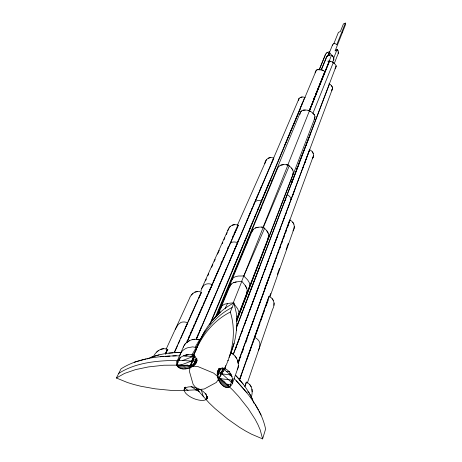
<?xml version="1.0" encoding="UTF-8"?>
<svg xmlns="http://www.w3.org/2000/svg" width="462" height="462" viewBox="0 0 462 462"><rect width="100%" height="100%" fill="white"/><g stroke="black" fill="none" stroke-linecap="round" stroke-linejoin="round"><path stroke-width="0.69" d="M257.224 330.163L254.729 336.567L268.936 296.338C274.272 298.429 275.346 304.787 272.574 309.367L247.332 383.027M335.146 50.791L337.11 49.422C338.785 51.028 338.531 53.69 337.393 55.521L334.309 63.467M229.013 357.449C233.529 347.551 236.353 336.729 236.608 325.826M236.763 321.65L236.342 313.155L233.911 302.991C215.003 312.352 202.691 331.069 195.761 350.444M299.959 114.391C299.809 109.211 306.046 109.65 309.517 110.632C311.948 112.474 316.21 114.778 314.68 118.468L236.879 320.813M264.518 289.345L289.709 219.97C294.023 221.656 295.709 227.102 292.995 230.89M320.969 70.276L326.403 57.08L327.442 55.977L329.279 55.163L331.652 54.914L333.483 57.404L333.807 60.141M236.434 330.7L236.867 318.867M216.193 316.62L277.766 167.891C279.527 164.062 284.505 164.472 287.993 164.876C290.731 167.048 294.531 170.287 293.018 174.214L236.769 320.38M245.27 385.649L246.246 382.051C252.425 384.592 253.257 392.169 251.085 397.718M217.094 315.794L252.131 231.012C254.083 226.917 259.396 226.917 263.288 227.137C266.176 229.724 269.912 233.501 268.341 237.739L236.648 320.022M233.206 354.21L231.266 352.945C236.33 355.723 239.414 362.133 238.034 367.798L232.282 383.749C225.999 395.322 213.04 377.061 218.532 369.635M218.139 314.57L229.989 285.857C232.068 281.514 237.768 281.837 241.84 281.3C244.311 284.546 248.544 288.375 246.875 292.873L238.496 314.616M338.196 53.517L338.323 52.229M273.897 305.359L274.139 302.98M291.014 199.688C291.008 197.436 289.131 195.669 287.243 194.704M309.615 149.832L233.2 354.816M294.346 226.189L294.023 228.494L269.889 297.049M238.398 365.615L238.034 367.798L237.185 369.583M289.888 220.824L289.108 223.106M315.009 116.603L314.212 119.294M293.393 172.21L292.521 175.098M268.751 235.597L267.81 238.687M247.32 290.621L246.315 293.872M233.911 302.991L230.313 312.041C207.9 323.383 193.665 347.072 189.397 371.327L193.133 384.372L198.175 390.667L209.078 402.858L215.084 408.61L227.622 418.999L239.553 427.367L245.634 431.04L251.605 434.222L262.607 438.9L265.598 429.054C261.48 409.113 247.788 392.74 233.997 378.47M190.61 365.875L194.739 355.601L193.468 359.748M223.66 386.238L224.746 381.531M224.648 386.798L225.566 382.831M229.637 374.688L229.932 373.412M232.282 383.749L232.629 380.336A20.802 15.154 21.8 0 0 231.295 375.26C229.712 370.247 221.454 364.495 218.029 370.888M264.807 163.577C265.032 159.119 269.739 156.243 273.793 158.16L196.477 339.05M222.69 385.539L223.804 380.763M225.647 387.208L226.403 383.957M221.76 384.702L222.742 380.555M230.555 375.254L230.873 373.925M226.628 387.456L227.454 383.997M220.888 383.749L221.904 379.562M231.358 376.068L231.676 374.763M207.698 397.135C206.45 401.853 200.179 400.467 196.702 399.578A20.628 14.905 22.2 0 1 190.783 397.112C187.636 395.264 182.323 391.747 184.835 387.497M227.587 387.537L228.251 384.829M220.079 382.692L221.067 378.771M224.341 369.698L224.676 368.358M228.499 387.456L228.84 386.128M312.555 158.553C314.865 155.33 313.028 151.057 309.557 149.7L233.252 354.371M200.935 290.921L201.623 288.646L228.297 229.354C229.631 225.231 234.477 223.648 238.294 225.231L187.959 340.234M335.966 66.938L335.123 68.826L336.232 65.916C334.615 62.924 331.231 60.58 327.725 61.18M219.358 381.554L220.212 378.262M200.514 340.159C194.56 337.641 186.481 340.367 183.674 346.281L176.854 361.786C174.925 366.741 181.133 369.739 185.256 368.919L186.29 365.003M185.256 368.919L186.584 368.751L187.595 364.893M192.331 356.445L192.694 355.047M207.242 398.383C207.109 390.205 190.188 383.206 184.269 388.813M186.584 368.751L187.907 368.462L188.64 365.702M183.957 368.971L185.019 364.997M194.005 355.728L191.332 365.003M187.907 368.462L189.218 368.064L189.951 365.344M218.728 380.347L219.45 377.697M182.709 368.895L183.622 365.534M186.238 356.092L186.602 354.781M189.218 368.064L190.483 367.561L190.922 365.979L190.211 367.665M259.673 210.736L261.203 208.033M231.531 381.831L232.091 379.822M181.526 368.705L182.484 365.298M180.036 354.885L181.312 352.125L182.929 350.41A20.594 15.096 22.6 0 1 187.48 347.805L192.735 346.858L196.922 347.695M183.408 347.205L183.674 346.281M245.871 245.27L247.447 242.452M218.208 379.1L218.774 377.113M190.483 367.561L191.684 366.955L192.065 365.633M180.428 368.393L181.433 364.945M277.483 168.867L277.766 167.891M304.66 97.569L209.736 324.491M251.825 232.051L253.384 229.216M315.078 72.869L316.395 69.999C319.277 69.184 322.701 69.56 324.977 71.627L324.457 71.622M191.684 366.955C203.014 361.428 193.156 350.739 184.084 355.619A20.796 15.148 22.6 0 0 179.499 358.223L176.854 361.786M229.66 286.954L231.295 283.963M217.798 377.829L218.197 376.507M219.577 371.875L220.536 368.301L217.481 376.287M192.798 366.268L193.595 363.652M179.435 367.977L180.417 364.749M206.3 399.491L207.138 396.771L206.035 399.63M217.723 375.895L219.999 368.636M178.569 367.452L179.395 364.841M193.815 365.5L196.304 358.217L193.012 366.1M313.069 157.461L313.594 155.405L289.327 221.529M217.359 375.294L219.525 368.734M190.835 364.882L193.873 355.757M194.306 355.682L192.573 361.203L194.964 361.434M177.841 366.834L178.494 364.859M227.87 230.636L228.297 229.354M206.866 398.983L207.715 396.465M194.704 364.668L196.881 358.258M229.805 355.821L234.136 343.093M319.213 69.953L324.844 56.035C325.358 53.915 327.096 51.854 329.435 51.911L330.203 53.505L329.435 55.405M244.866 386.809L246.46 382.184M217.331 374.081L219.363 368.22M177.258 366.129L177.72 364.801M179.343 360.158L180.041 358.171M291.811 182.738L292.521 180.399L291.753 179.291M239.489 380.341L269.132 296.46M269.462 296.818L270.651 293.445M277.31 274.555L279.452 268.486M286.117 249.595L288.259 243.526M239.507 379.521L254.481 337.202L256.901 338.79A8.761 6.584 20.5 0 1 259.823 342.948L259.783 346.546L258.425 350.652M195.466 363.785L197.066 359.332M246.569 360.314L251.934 345.409M252.419 344.057L257.051 331.185M257.542 329.828L259.979 323.053M260.464 321.702L262.659 315.604M263.149 314.252L264.611 310.187M266.072 306.121L268.266 300.023M195.778 350.317C202.541 332.588 214.859 316.083 232.12 307.49M229.631 387.069L232.553 379.007M217.435 372.932L218.849 369.057M238.196 361.815L264.437 290.113M237.959 363.086L289.859 220.074M279.897 248.377L280.625 246.385M281.837 243.058L282.565 241.06M283.535 238.404L284.263 236.405M285.476 233.079L286.683 229.753M287.41 227.76L288.623 224.434M238.438 362.837L239.662 359.465M240.159 358.114L240.893 356.092M242.123 352.714L243.353 349.341M245.807 342.59L247.037 339.218M246.541 339.431L254.204 318.52M255.191 315.823L255.931 313.796M257.167 310.424L258.402 307.051M258.899 305.705L260.377 301.657M260.874 300.306L262.11 296.933M262.607 295.588L264.085 291.539M264.582 290.188L265.817 286.815M266.314 285.47L267.793 281.422M268.289 280.07L269.525 276.698M270.016 275.352L271.5 271.304M271.997 269.952L273.233 266.58M274.22 263.883L275.208 261.186M276.195 258.489L276.94 256.462M278.176 253.089L278.915 251.068M176.836 365.35L177.968 362.272M229.735 375.132L230.405 373.308M285.372 200.468L285.868 199.128M235.799 348.348L236.804 345.651M237.306 344.3L238.063 342.278M238.565 340.927L239.57 338.224M241.828 332.155L242.331 330.804M244.589 324.728L245.593 322.026M246.096 320.68L246.852 318.653M247.355 317.302L248.106 315.28M291.181 199.653L291.684 198.314M292.677 195.628L293.428 193.618M293.93 192.279L294.923 189.593M302.916 168.128L303.661 166.118M304.66 163.433L305.157 162.093M249.416 311.307L258.223 287.762M259.228 285.077L259.731 283.732M261.994 277.674L262.503 276.328M264.766 270.276L265.771 267.585M266.274 266.239L267.03 264.224M268.035 261.532L268.538 260.187M270.801 254.135L271.31 252.789M273.573 246.737L274.578 244.046M275.081 242.7L275.837 240.685M276.842 237.994L277.344 236.648M279.608 230.59L280.111 229.25M282.38 223.192L282.883 221.847M283.887 219.155L284.644 217.14M285.649 214.449L286.151 213.103M288.415 207.051L288.917 205.706M304.978 162.22L332.421 88.923C332.917 86.613 330.908 84.702 328.99 83.807M184.13 390.257L185.141 387.572M224.682 368.457L225.751 365.627M224.659 370.01L225.329 368.237M218.318 379.366L219.098 377.315M219.329 377.824L222.903 368.405L222.268 367.873M237.433 325.167L237.947 323.822M248.452 296.206L248.966 294.854M236.44 327.864L329.452 84.072L329.175 84.575L329.903 84.327M291.834 182.692L299.688 162.041M305.815 145.917L306.323 144.577M308.114 139.876L308.622 138.531M196.073 362.872L197.037 360.343M217.671 371.858L218.89 368.67M236.278 327.702L336.232 65.916M264.518 289.368L268.231 279.66M277.731 235.331L274.977 242.723M239.599 379.591L241.383 374.982M241.274 314.096L242.053 312.093M243.364 308.749L244.41 306.069M245.455 303.395L246.76 300.046M247.286 298.712L259.303 267.931M333.46 58.703L337.11 49.422M291.655 181.705L292.446 179.706M296.379 169.693L297.164 167.689M298.735 163.687L310.793 132.981M335.077 51.022L345.501 24.677A2.206 2.033 21.1 0 0 345.362 23.1L343.422 23.943L340.39 31.514L338.421 32.363L333.72 43.988M241.672 281.318L263.288 227.137M237.133 316.534L237.924 315.633A9.298 7.097 22.1 0 0 238.941 312.329L237.682 308.749L233.258 302.829L241.84 281.3M345.362 23.1L336.723 44.849A2.31 2.102 21.3 0 0 332.421 45.484M332.836 61.66L333.616 59.864M197.407 389.703L197.696 388.975L198.175 390.667M309.407 110.389L324.925 71.575L324.445 71.593M309.222 111.053L331.652 54.914M309.413 110.759L329.302 61.163M287.664 165.344L309.517 110.632M262.93 227.668L287.993 164.876M184.095 389.501L184.904 387.502M312.988 113.138L333.298 62.595M196.517 361.937L197.031 360.678M327.639 56.329L329.435 51.911L327.61 56.329M329.539 52.287L332.519 44.947M313.542 99.272L314.622 96.633M315.431 94.658L316.505 92.019M317.042 90.702L318.387 87.405M318.93 86.088L324.85 71.581M309.396 110.562L329.625 61.105M309.297 111.192L314.738 97.904M315.28 96.575L316.637 93.249M317.186 91.921L317.729 90.592M319.127 69.889L324.844 56.035M321.65 69.236L326.738 57.017M184.211 390.546L185.649 387.087M215.327 317.342L300.283 112.509L301.386 110.955M249.468 229.585L250.306 227.587M250.86 226.253L251.415 224.925M251.969 223.591L252.529 222.257M253.084 220.928L253.638 219.594M254.47 217.596L255.03 216.262M257.808 209.604L258.362 208.27M260.025 204.273L269.121 182.467L270.293 180.359L271.644 180.116M300.248 108.16L300.797 106.838M301.628 104.851L302.177 103.528M210.608 323.233L316.395 69.999M218.509 370.039L219.028 368.797M193.618 355.526L195.576 350.883M263.155 227.847L289.258 165.904L286.365 164.709M192.648 354.897L192.186 355.988L190.87 356.554M237.659 242.001L238.225 240.679M239.073 238.692L239.639 237.37M246.997 220.172L247.846 218.185M248.412 216.863L249.261 214.882M249.827 213.554L250.675 211.573M251.241 210.25L252.09 208.264M253.788 204.296L254.354 202.974M196.125 339.61L298.978 98.672C300.335 96.633 303.205 96.737 305.267 97.488M255.203 200.999L255.763 199.688M256.612 197.719L257.172 196.408M258.021 194.438L258.587 193.128M259.43 191.158L259.996 189.847M260.839 187.884L261.405 186.567M196.506 338.253L197.355 336.272M197.921 334.95L198.775 332.969M199.341 331.647L200.19 329.666M200.762 328.343L201.611 326.363M210.406 305.884L210.978 304.562M211.827 302.581L212.393 301.259M213.248 299.278L213.814 297.955M218.353 287.387L219.207 285.406M219.773 284.084L220.622 282.103M221.194 280.781L222.043 278.8M222.609 277.477L223.464 275.496M224.03 274.174L224.884 272.193M225.45 270.871L226.299 268.89M229.706 260.961L238.502 240.483M232.12 270.963L242.845 245.934M243.41 244.617L247.921 234.084M248.487 232.761L249.336 230.786M284.528 145.645L295.039 121.235M295.611 119.918L296.46 117.937M297.031 116.615L298.163 113.975M299.301 111.336L300.156 109.361M176.75 365.055L180.186 357.213M186.625 342.752L238.115 225.19L237.116 226.877M186.81 342.856L187.381 341.545M231.941 279.868A8.328 6.485 22.1 0 1 232.484 278.886A8.501 6.624 22.1 0 1 235.383 276.726L238.317 276.022L243.803 275.981L264.587 228.344L261.509 227.067M237.485 225.04L266.655 159.315M220.946 263.432L221.818 261.463M222.979 258.83L223.556 257.519M227.616 248.313L228.199 246.997M232.519 237.237L233.379 235.291M233.957 233.997L235.106 231.41M235.967 229.464L236.538 228.17M186.908 341.326L187.491 340.009M188.658 337.37L189.53 335.395M190.113 334.078L191.28 331.439M191.863 330.122L192.741 328.141M193.324 326.825L194.49 324.191M195.074 322.874L195.952 320.894M196.535 319.577L197.701 316.944M198.285 315.621L199.162 313.646M199.746 312.329L201.201 309.032M201.784 307.715L202.368 306.398M203.245 304.418L204.412 301.784M204.995 300.467L205.873 298.487M206.456 297.17L207.623 294.537M208.206 293.214L209.084 291.239M209.667 289.922L210.834 287.283M211.417 285.966L212.289 283.991M213.167 282.016L219 268.832M234.713 249.353L237.693 242.619C235.285 241.828 232.351 241.516 230.238 243.179M271.494 163.317L273.793 158.16M174.497 352.477L177.691 345.345M178.274 344.051L180.013 340.159M180.596 338.865L185.533 327.841M186.111 326.547L187.855 322.655L184.979 322.043A8.899 6.641 23.8 0 0 181.012 322.395L178.268 324.405L175.283 329.302M188.432 321.361L198.002 300M198.585 298.706L201.484 292.232C196.125 289.83 190.841 293.653 189.31 298.839L166.095 349.26M205.509 280.942L206.387 278.979M207.854 275.716L208.737 273.758M211.671 267.232L212.843 264.616M214.31 261.353L215.188 259.396M217.538 254.175L219.3 250.254M222.234 243.728L222.817 242.423M223.989 239.807L224.873 237.849M226.34 234.586L227.217 232.629M174.238 352.431L201.247 292.175M165.898 353.153L167.833 349.422C161.694 346.852 155.607 351.501 153.222 356.987M165.367 354.314L167.631 349.37L166.967 349.873M208.258 293.37L212.364 284.477L209.604 283.864A7.987 6.145 23.5 0 0 206.993 283.934A8.154 6.277 23.5 0 0 203.777 285.476L201.623 288.646M234.817 232.721L238.294 225.231M225.121 308.535L227.506 303.476L233.258 302.829M165.673 352.835L166.851 350.363M325.081 55.336L325.71 54.042M180.151 355.804C160.002 355.965 138.421 357.721 121.021 368.849L116.395 378.008L127.448 382.519L133.911 384.511L140.8 386.244L155.168 388.825L171.414 390.425L179.758 390.65L196.171 389.83L204.233 388.992L216.256 382.501C230.653 362.618 237.872 335.961 230.313 312.041M185.216 327.945L187.855 322.655M199.035 297.106L201.484 292.232M198.741 342.902L204.874 330.925M342.255 32.733L342.504 32.259M192.966 355.255L196.668 348.879M199.457 341.978L191.857 354.943M195.183 347.112L199.532 339.743L197.262 339.258M224.076 368.237L220.455 374.11M222.551 368.936L222.903 368.405M278.569 166.753L278.944 166.222M326.455 57.069L326.952 56.37M184.101 345.362L185.418 343.578M228.881 228.182L230.342 226.311M255.041 201.802C256.895 200.023 259.794 200.381 262.029 201.155M191.418 295.039L192.989 293.179M245.051 385.516L245.466 385.065M212.191 320.616L220.409 312.029M167.423 349.826L167.833 349.422M156.716 352.044L158.691 350.352M326.553 53.038L327.581 52.327M118.722 373.406C136.024 362.352 157.461 360.603 177.483 360.383M116.395 378.008L124.503 373.44L135.533 369.617L148.394 366.926L163.848 365.228L180.694 365.136L197.932 366.574L213.698 373.134L226.813 384.332L232.906 390.24L238.548 396.321L248.158 408.46L255.238 419.456L258.033 424.838L260.21 429.949L262.607 438.9M223.313 371.252L220.888 372.597M187.277 341.972L189.559 340.661M184.944 356.081L188.098 354.649M147.176 358.974C157.842 354.031 169.797 352.471 181.456 352.402M180.694 365.136L195.796 359.436M178.782 360.412L182.709 360.481L193.203 356.468L183.397 355.861M327.985 55.648L329.279 55.163M189.287 365.748L193.861 364.079M150.768 357.397L159.049 354.868M329.735 53.638L330.203 53.505M134.217 362.248L146.09 358.974M300.248 97.505L302.154 96.985M233.35 282.732L236.238 281.97M255.394 227.957L258.148 227.24M268.272 158.125L270.362 157.623M227.506 303.476L224.544 304.233L222.436 305.469A9.298 7.097 22.1 0 0 220.778 308.501M232.224 225.127L234.517 224.648M160.851 349.249L163.461 348.741M280.792 165.142L283.298 164.674M192.094 339.732L194.727 339.252M194.889 292.03L197.378 291.597M317.521 69.756L319.814 69.6M168.826 353.135L173.048 352.853M174.451 352.754L180.082 352.373M160.112 356.728L163.623 356.508M165.032 356.421L169.947 356.121M172.759 355.948L176.27 355.734M303.049 110.141L305.255 110.072M226.316 371.569L229.712 371.512M182.709 360.481L191.256 361.082M194.514 356.589L195.339 356.67M218.514 373.591L220.853 373.81M220.31 368.89L222.632 369.121M328.673 61.099L330.596 61.296M220.351 378.673L232.155 380.099M219.288 371.552L222.141 373.931L230.29 374.855L232.143 376.663M226.813 384.332L230.434 384.852M247.62 391.874L248.747 392.198L250.906 396.015L254.117 403.488M227.685 360.493L228.326 360.753M308.027 110.383L310.747 111.509M321.939 69.964L323.81 70.75M191.118 386.469L196.171 389.83M332.432 62.052L334.159 63.271M185.123 388.351L188.051 390.454M222.141 373.931L231.364 382.293M223.908 369.242L230.29 374.855M243.803 275.981L247.62 279.885L249.174 282.455A8.501 6.624 22 0 1 249.74 284.869A8.328 6.485 22 0 1 248.775 288.074M312.918 113.242L314.42 114.853M236.307 380.717L246.916 392.85M243.139 384.061L235.799 375.56C242.671 382.703 248.568 390.817 252.737 399.838M332.207 55.509L333.148 56.762M272.176 298.735L273.562 300.768M234.985 356L236.486 358.194M291.435 168.047L292.862 170.143M249.798 384.667L251.264 386.873M292.671 222.164L293.896 224.07M312.26 151.692L313.328 153.476M266.822 230.838L268.243 233.293M245.287 285.73L246.76 288.305M331.439 85.591L332.369 87.249M255.128 404.36L258.293 410.031M258.991 411.29L261.099 415.072M337.514 49.913L338.109 51.011M205.711 393.329L207.028 397.06M201.322 390.02L203.413 396.852M237.595 360.643L238.248 363.178M333.714 58.016L333.928 59.257M251.986 389.177L252.148 391.764M199.388 391.383A20.426 14.853 22.2 0 1 195.426 389.824M298.637 99.486L298.348 100.462L298.978 98.672L298.637 99.486M332.421 88.923L331.606 90.587L332.421 88.923"/></g></svg>
